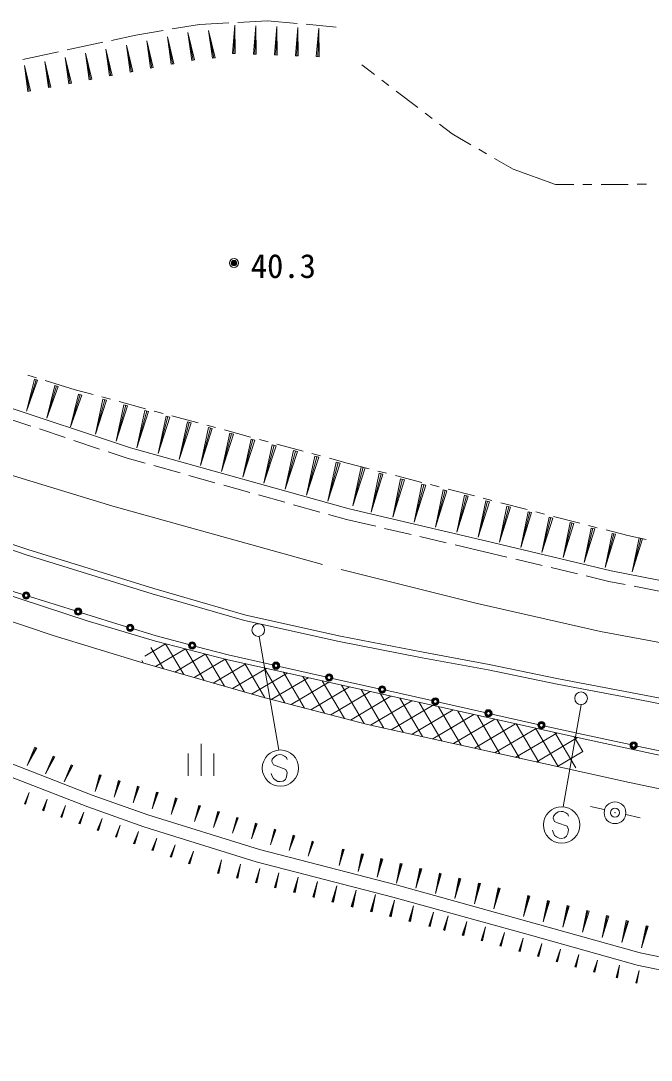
# Model space of a CAD drawing. Units: millimetres, scale not verified. Extents: x 40000 to 680000, y 20000 to 380000.
# Drawn here: x 97336 to 132098, y 257079 to 314351 of the extents above; entities that cross this region are included whole.
import ezdxf
from ezdxf.enums import TextEntityAlignment as Align

# ---------------------------------------------------------------- set-up
doc = ezdxf.new("R2010")
doc.units = ezdxf.units.MM
doc.header["$LTSCALE"] = 1000
doc.header["$PDMODE"] = 32
doc.header["$PDSIZE"] = 500
doc.linetypes.add('CHAIN', pattern=[18.5, 12, -1.5, 3.5, -1.5])
for name, color, linetype, lineweight in [('M-BMK', 2, 'CHAIN', 13), ('M-STR-STRC', 7, 'Continuous', 13), ('M-WORK', 1, 'Continuous', 13)]:
    doc.layers.add(name, color=color, linetype=linetype, lineweight=lineweight)
doc.styles.add('ＭＳ ゴシック', font='')
doc.styles.get('ＭＳ ゴシック').set_extended_font_data('MS Gothic')

msp = doc.modelspace()

# ---------------------------------------------------------------- hatches: boundary and pattern name
at = {"layer": 'M-WORK'}
h = msp.add_hatch(dxfattribs=at)
h.set_pattern_fill('USER', color=256, style=0, pattern_type=2)
h.set_pattern_definition([(30.545, (106417, 279741), (-406.573, 688.983), []), (120.545, (106417, 279741), (-688.983, -406.573), [])])
h.paths.add_polyline_path([(104760, 280168), (108748, 279140), (128613, 274725), (127876, 273057), (116456, 275580), (110606, 277096), (103931, 279011)])

# ---------------------------------------------------------------- linework, layer by layer
at = {"layer": 'M-BMK'}
msp.add_lwpolyline([(72217, 297625), (81366, 294286), (92036, 290776), (102405, 287614), (115000, 284114), (122419, 282259), (129300, 280704), (141267, 278490), (151738, 276755), (158785, 275658), (165087, 274700), (169277, 274075)], dxfattribs=at)
at = {"layer": 'M-STR-STRC'}
for p, q in [((96188, 283133), (97442, 282744)), ((97824, 282625), (100307, 281854)), ((100689, 281736), (103172, 280965)), ((103554, 280846), (104808, 280457)), ((104808, 280457), (106594, 279985)), ((111564, 274169), (110482, 280434)), ((106981, 279883), (108767, 279411)), ((108767, 279411), (111215, 278862)), ((111606, 278774), (114143, 278205)), ((114533, 278118), (117070, 277549)), ((117460, 277462), (119997, 276893)), ((120388, 276805), (122925, 276236)), ((128227, 276661), (127244, 271037)), ((123315, 276149), (125852, 275580)), ((126242, 275492), (128691, 274943)), ((128691, 274943), (130934, 274467)), ((131326, 274384), (133869, 273844)), ((111322, 273798), (111193, 273659)), ((111453, 273891), (111322, 273798)), ((111619, 273924), (111453, 273891)), ((111735, 273908), (111619, 273924)), ((111879, 273836), (111735, 273908)), ((111989, 273761), (111879, 273836)), ((112023, 273650), (111989, 273761)), ((111193, 273659), (111177, 273546)), ((111177, 273546), (111263, 273363)), ((111263, 273363), (111414, 273290)), ((111414, 273290), (111946, 273102)), ((111180, 272771), (111141, 272881)), ((111264, 272593), (111180, 272771)), ((111997, 272702), (111926, 272553)), ((111946, 273102), (112026, 272929)), ((112026, 272929), (111997, 272702)), ((111367, 272520), (111264, 272593)), ((111513, 272445), (111367, 272520)), ((111633, 272428), (111513, 272445)), ((111801, 272457), (111633, 272428)), ((111926, 272553), (111801, 272457)), ((126703, 270527), (126687, 270413)), ((126687, 270413), (126773, 270231)), ((126831, 270665), (126703, 270527)), ((126963, 270758), (126831, 270665)), ((127129, 270792), (126963, 270758)), ((127244, 270775), (127129, 270792)), ((127389, 270703), (127244, 270775)), ((127499, 270628), (127389, 270703)), ((127533, 270517), (127499, 270628)), ((126773, 270231), (126924, 270157)), ((126924, 270157), (127456, 269969)), ((127456, 269969), (127536, 269796)), ((127536, 269796), (127506, 269569)), ((126689, 269638), (126650, 269748)), ((126773, 269461), (126689, 269638)), ((126877, 269387), (126773, 269461)), ((127023, 269312), (126877, 269387)), ((127143, 269295), (127023, 269312)), ((127311, 269324), (127143, 269295)), ((127435, 269420), (127311, 269324)), ((127506, 269569), (127435, 269420))]:
    msp.add_line(p, q, dxfattribs=at)
for centre, radius in [((97633, 282685), 200), ((97633, 282685), 160), ((97633, 282685), 120), ((97633, 282685), 100), ((100498, 281795), 200), ((100498, 281795), 160), ((100498, 281795), 120), ((100498, 281795), 100), ((103363, 280906), 200), ((103363, 280906), 160), ((103363, 280906), 120), ((103363, 280906), 100), ((110427, 280781), 350), ((106788, 279934), 200), ((106788, 279934), 160), ((106788, 279934), 120), ((106788, 279934), 100), ((111411, 278818), 200), ((111411, 278818), 160), ((111411, 278818), 120), ((111411, 278818), 100), ((114338, 278162), 200), ((114338, 278162), 160), ((114338, 278162), 120), ((114338, 278162), 100), ((117265, 277505), 200), ((117265, 277505), 160), ((117265, 277505), 120), ((117265, 277505), 100), ((128230, 277022), 350), ((120193, 276849), 200), ((120193, 276849), 160), ((120193, 276849), 120), ((120193, 276849), 100), ((123120, 276193), 200), ((123120, 276193), 160), ((123120, 276193), 120), ((123120, 276193), 100), ((126047, 275536), 200), ((126047, 275536), 160), ((126047, 275536), 120), ((126047, 275536), 100), ((131130, 274426), 200), ((131130, 274426), 160), ((131130, 274426), 120), ((131130, 274426), 100), ((111651, 273173), 1000), ((127160, 270040), 1000)]:
    msp.add_circle(centre, radius, dxfattribs=at)
at = {"layer": 'M-WORK'}
for p, q in [((105683, 313900), (107187, 314154)), ((107187, 314154), (108811, 314239)), ((109008, 312557), (109146, 314116)), ((109086, 312554), (109146, 314116)), ((109164, 312551), (109146, 314116)), ((109310, 314265), (110934, 314351)), ((110163, 312513), (110302, 314072)), ((110241, 312510), (110302, 314072)), ((110320, 312507), (110302, 314072)), ((110934, 314351), (112583, 314201)), ((111319, 312468), (111457, 314029)), ((111397, 312465), (111457, 314029)), ((111475, 312462), (111457, 314029)), ((112475, 312424), (112613, 313985)), ((112553, 312421), (112613, 313985)), ((112631, 312418), (112613, 313985)), ((113081, 314156), (114731, 314006)), ((113630, 312379), (113769, 313942)), ((113709, 312376), (113769, 313942)), ((113787, 312373), (113769, 313942)), ((102345, 313272), (103686, 313562)), ((103686, 313562), (105190, 313816)), ((105703, 311971), (105419, 313471)), ((105778, 311986), (105419, 313471)), ((105628, 311957), (105419, 313471)), ((106837, 312187), (106550, 313699)), ((106913, 312201), (106550, 313699)), ((106762, 312172), (106550, 313699)), ((107978, 312302), (107691, 313814)), ((108053, 312316), (107691, 313814)), ((107902, 312287), (107691, 313814)), ((99901, 312745), (101856, 313167)), ((102310, 311327), (102032, 312789)), ((102383, 311341), (102032, 312789)), ((102237, 311313), (102032, 312789)), ((103440, 311541), (103160, 313016)), ((103514, 311555), (103160, 313016)), ((103366, 311527), (103160, 313016)), ((104571, 311756), (104289, 313243)), ((104645, 311770), (104289, 313243)), ((104497, 311742), (104289, 313243)), ((97457, 312217), (99412, 312639)), ((100054, 310898), (99781, 312335)), ((100126, 310912), (99781, 312335)), ((99982, 310884), (99781, 312335)), ((101181, 311112), (100906, 312562)), ((101254, 311126), (100906, 312562)), ((101109, 311098), (100906, 312562)), ((106913, 312201), (106762, 312172)), ((108053, 312316), (107902, 312287)), ((109164, 312551), (109008, 312557)), ((110320, 312507), (110163, 312513)), ((111475, 312462), (111319, 312468)), ((112631, 312418), (112475, 312424)), ((113787, 312373), (113630, 312379)), ((97803, 310470), (97535, 311882)), ((97874, 310484), (97535, 311882)), ((97733, 310457), (97535, 311882)), ((98928, 310684), (98657, 312108)), ((98999, 310698), (98657, 312108)), ((98857, 310671), (98657, 312108)), ((104645, 311770), (104497, 311742)), ((105778, 311986), (105628, 311957)), ((116134, 311930), (116843, 311389)), ((101254, 311126), (101109, 311098)), ((102383, 311341), (102237, 311313)), ((103514, 311555), (103366, 311527)), ((117241, 311085), (117638, 310782)), ((97874, 310484), (97733, 310457)), ((98999, 310698), (98857, 310671)), ((100126, 310912), (99982, 310884)), ((118036, 310479), (119228, 309569)), ((119626, 309265), (120023, 308962)), ((120421, 308659), (121130, 308117)), ((121130, 308117), (122158, 307523)), ((122590, 307273), (123023, 307022)), ((123456, 306772), (124483, 306178)), ((124483, 306178), (126817, 305323)), ((126817, 305323), (127830, 305327)), ((128330, 305329), (128830, 305331)), ((129330, 305333), (130830, 305338)), ((131330, 305340), (131830, 305342)), ((98089, 294601), (97648, 292833)), ((98176, 294574), (97648, 292833)), ((98263, 294548), (97648, 292833)), ((97717, 294818), (98196, 294673)), ((98089, 294601), (98263, 294548)), ((98674, 294528), (100342, 294022)), ((93238, 294193), (103379, 290823)), ((99218, 294258), (98770, 292460)), ((99307, 294231), (98770, 292460)), ((99395, 294205), (98770, 292460)), ((99218, 294258), (99395, 294205)), ((100342, 294022), (101320, 293758)), ((100526, 293782), (100077, 291984)), ((100614, 293756), (100077, 291984)), ((100703, 293729), (100077, 291984)), ((100526, 293782), (100703, 293729)), ((101869, 293507), (101449, 291570)), ((101965, 293481), (101449, 291570)), ((102060, 293455), (101449, 291570)), ((101803, 293628), (102285, 293498)), ((101869, 293507), (102060, 293455)), ((102768, 293368), (104216, 292977)), ((103022, 293196), (102588, 291191)), ((103121, 293169), (102588, 291191)), ((103220, 293142), (102588, 291191)), ((103022, 293196), (103220, 293142)), ((104183, 292882), (103737, 290827)), ((104284, 292855), (103737, 290827)), ((104386, 292828), (103737, 290827)), ((104183, 292882), (104386, 292828)), ((104699, 292847), (105182, 292717)), ((96462, 292489), (97886, 292016)), ((105351, 292567), (104903, 290502)), ((105453, 292540), (104903, 290502)), ((105555, 292512), (104903, 290502)), ((105351, 292567), (105555, 292512)), ((105665, 292586), (107113, 292196)), ((106520, 292252), (106069, 290176)), ((106622, 292225), (106069, 290176)), ((106725, 292197), (106069, 290176)), ((106520, 292252), (106725, 292197)), ((98360, 291859), (99784, 291386)), ((107690, 291937), (107237, 289850)), ((107792, 291909), (107237, 289850)), ((107895, 291881), (107237, 289850)), ((107596, 292066), (108078, 291935)), ((107690, 291937), (107895, 291881)), ((108860, 291621), (108406, 289523)), ((108964, 291593), (108406, 289523)), ((109067, 291565), (108406, 289523)), ((108561, 291805), (110009, 291414)), ((108860, 291621), (109067, 291565)), ((100258, 291228), (101682, 290755)), ((110032, 291305), (109575, 289197)), ((110136, 291277), (109575, 289197)), ((110240, 291249), (109575, 289197)), ((110032, 291305), (110240, 291249)), ((110492, 291284), (110975, 291154)), ((111205, 290988), (110746, 288870)), ((111310, 290960), (110746, 288870)), ((111205, 290988), (111414, 290932)), ((111458, 291024), (112906, 290633)), ((102156, 290597), (103204, 290249)), ((103379, 290823), (115443, 287454)), ((111414, 290932), (110746, 288870)), ((112379, 290672), (111918, 288542)), ((112484, 290643), (111918, 288542)), ((112589, 290615), (111918, 288542)), ((112379, 290672), (112589, 290615)), ((113389, 290503), (113871, 290373)), ((103204, 290249), (104192, 289973)), ((104674, 289839), (106118, 289435)), ((113554, 290355), (113090, 288215)), ((113660, 290326), (113090, 288215)), ((113766, 290298), (113090, 288215)), ((113554, 290355), (113766, 290298)), ((114730, 290037), (114264, 287887)), ((114837, 290009), (114264, 287887)), ((114943, 289980), (114264, 287887)), ((114354, 290243), (115332, 289979)), ((114730, 290037), (114943, 289980)), ((115332, 289979), (116537, 289668)), ((106600, 289301), (108045, 288897)), ((116111, 289779), (115645, 287629)), ((116217, 289750), (115645, 287629)), ((116324, 289722), (115645, 287629)), ((116111, 289779), (116324, 289722)), ((117095, 289421), (116654, 287274)), ((117201, 289393), (116654, 287274)), ((117307, 289366), (116654, 287274)), ((117021, 289543), (117505, 289418)), ((117095, 289421), (117307, 289366)), ((117989, 289293), (119442, 288919)), ((108526, 288763), (109971, 288359)), ((118277, 289116), (117842, 286996)), ((118381, 289089), (117842, 286996)), ((118486, 289062), (117842, 286996)), ((118277, 289116), (118486, 289062)), ((119456, 288812), (119026, 286719)), ((119559, 288785), (119026, 286719)), ((119662, 288758), (119026, 286719)), ((119456, 288812), (119662, 288758)), ((119926, 288794), (120410, 288669)), ((110453, 288225), (111897, 287821)), ((120632, 288508), (120208, 286443)), ((120734, 288482), (120208, 286443)), ((120836, 288456), (120208, 286443)), ((120632, 288508), (120836, 288456)), ((120894, 288544), (122346, 288169)), ((121806, 288206), (121387, 286167)), ((121906, 288180), (121387, 286167)), ((122007, 288154), (121387, 286167)), ((121806, 288206), (122007, 288154)), ((90803, 287558), (97717, 285218)), ((112379, 287687), (113824, 287283)), ((122976, 287904), (122563, 285892)), ((123076, 287878), (122563, 285892)), ((123175, 287852), (122563, 285892)), ((122831, 288044), (123315, 287919)), ((122976, 287904), (123175, 287852)), ((124145, 287602), (123737, 285615)), ((124243, 287577), (123737, 285615)), ((124341, 287552), (123737, 285615)), ((123799, 287795), (125251, 287420)), ((124145, 287602), (124341, 287552)), ((90707, 287274), (97625, 284933)), ((114305, 287149), (115294, 286873)), ((115443, 287454), (123036, 285679)), ((125310, 287302), (124907, 285338)), ((125407, 287276), (124907, 285338)), ((125504, 287251), (124907, 285338)), ((125310, 287302), (125504, 287251)), ((125736, 287295), (126220, 287170)), ((126473, 287001), (126075, 285060)), ((126569, 286977), (126075, 285060)), ((126665, 286952), (126075, 285060)), ((126473, 287001), (126665, 286952)), ((126704, 287045), (128156, 286671)), ((115294, 286873), (116905, 286496)), ((117392, 286382), (118853, 286041)), ((127634, 286702), (127241, 284784)), ((127729, 286677), (127241, 284784)), ((127824, 286653), (127241, 284784)), ((127634, 286702), (127824, 286653)), ((128793, 286403), (128404, 284507)), ((128887, 286379), (128404, 284507)), ((128640, 286546), (129125, 286421)), ((128793, 286403), (128980, 286355)), ((119339, 285927), (120800, 285586)), ((128980, 286355), (128404, 284507)), ((129950, 286105), (129565, 284232)), ((130042, 286081), (129565, 284232)), ((130135, 286057), (129565, 284232)), ((129609, 286296), (130814, 285985)), ((129950, 286105), (130135, 286057)), ((130814, 285985), (131811, 285768)), ((131433, 285854), (131049, 283981)), ((131526, 285830), (131049, 283981)), ((131618, 285806), (131049, 283981)), ((131433, 285854), (131618, 285806)), ((97717, 285218), (104676, 283064)), ((121287, 285472), (122898, 285095)), ((123036, 285679), (129890, 284052)), ((97625, 284933), (104590, 282777)), ((122898, 285095), (124141, 284800)), ((124628, 284684), (126087, 284338)), ((126574, 284222), (128033, 283876)), ((128520, 283761), (129762, 283465)), ((129890, 284052), (141970, 281685)), ((104676, 283064), (109746, 281593)), ((129762, 283465), (130664, 283289)), ((131155, 283193), (132627, 282904)), ((104590, 282777), (109672, 281302)), ((109672, 281302), (114897, 280146)), ((109746, 281593), (114958, 280440)), ((114897, 280146), (119476, 279259)), ((114958, 280440), (119532, 279554)), ((119532, 279554), (123167, 278880)), ((119476, 279259), (123109, 278586)), ((123109, 278586), (126920, 277806)), ((123167, 278880), (126978, 278100)), ((126920, 277806), (130893, 277043)), ((126978, 278100), (130949, 277338)), ((130949, 277338), (135896, 276398)), ((130893, 277043), (135837, 276104)), ((107275, 272755), (107275, 274505)), ((98120, 274320), (97695, 273309)), ((98170, 274297), (97695, 273309)), ((98219, 274273), (97695, 273309)), ((98120, 274320), (98219, 274273)), ((99121, 273839), (98706, 272851)), ((99170, 273816), (98706, 272851)), ((99218, 273793), (98706, 272851)), ((99121, 273839), (99218, 273793)), ((106575, 272755), (106575, 273980)), ((107975, 272755), (107975, 273980)), ((96804, 273423), (101275, 271692)), ((100121, 273358), (99723, 272412)), ((100167, 273336), (99723, 272412)), ((100214, 273314), (99723, 272412)), ((100121, 273358), (100214, 273314)), ((96533, 272778), (101031, 271036)), ((101679, 272812), (101446, 271889)), ((101724, 272798), (101446, 271889)), ((101770, 272784), (101446, 271889)), ((101679, 272812), (101770, 272784)), ((102726, 272491), (102493, 271571)), ((102771, 272477), (102493, 271571)), ((102817, 272463), (102493, 271571)), ((102726, 272491), (102817, 272463)), ((103773, 272170), (103541, 271252)), ((103818, 272156), (103541, 271252)), ((103863, 272142), (103541, 271252)), ((103773, 272170), (103863, 272142)), ((97535, 271214), (97793, 271826)), ((97566, 271202), (97793, 271826)), ((97597, 271191), (97793, 271826)), ((101275, 271692), (104343, 270596)), ((104819, 271849), (104588, 270934)), ((104865, 271835), (104588, 270934)), ((104910, 271821), (104588, 270934)), ((104819, 271849), (104910, 271821)), ((105866, 271528), (105635, 270615)), ((105911, 271514), (105635, 270615)), ((105956, 271501), (105635, 270615)), ((105866, 271528), (105956, 271501)), ((97597, 271191), (97535, 271214)), ((98538, 270849), (98798, 271468)), ((98569, 270838), (98798, 271468)), ((98601, 270826), (98798, 271468)), ((99541, 270484), (99804, 271109)), ((99573, 270473), (99804, 271109)), ((99604, 270461), (99804, 271109)), ((101031, 271036), (104121, 269932)), ((107159, 271120), (106923, 270224)), ((107203, 271107), (106923, 270224)), ((107247, 271093), (106923, 270224)), ((107159, 271120), (107247, 271093)), ((128741, 271066), (129504, 270902)), ((98601, 270826), (98538, 270849)), ((99604, 270461), (99541, 270484)), ((100544, 270119), (100810, 270751)), ((100577, 270108), (100810, 270751)), ((100609, 270096), (100810, 270751)), ((101549, 269754), (101817, 270392)), ((101581, 269742), (101817, 270392)), ((101614, 269730), (101817, 270392)), ((104343, 270596), (110501, 268690)), ((108201, 270790), (107969, 269906)), ((108245, 270776), (107969, 269906)), ((108288, 270763), (107969, 269906)), ((108201, 270790), (108288, 270763)), ((109242, 270460), (109013, 269588)), ((109285, 270447), (109013, 269588)), ((109328, 270433), (109013, 269588)), ((109242, 270460), (109328, 270433)), ((130702, 270623), (131489, 270426)), ((100609, 270096), (100544, 270119)), ((101614, 269730), (101549, 269754)), ((102554, 269389), (102825, 270032)), ((102587, 269377), (102825, 270032)), ((102619, 269365), (102825, 270032)), ((104121, 269932), (110309, 268016)), ((110282, 270131), (110056, 269271)), ((110324, 270118), (110056, 269271)), ((110367, 270104), (110056, 269271)), ((110282, 270131), (110367, 270104)), ((111321, 269802), (111098, 268954)), ((111362, 269789), (111098, 268954)), ((111404, 269776), (111098, 268954)), ((111321, 269802), (111404, 269776)), ((102619, 269365), (102554, 269389)), ((103560, 269023), (103833, 269673)), ((103593, 269011), (103833, 269673)), ((103626, 268999), (103833, 269673)), ((104566, 268657), (104842, 269313)), ((104599, 268645), (104842, 269313)), ((104633, 268633), (104842, 269313)), ((112358, 269473), (112139, 268638)), ((112399, 269460), (112139, 268638)), ((112440, 269447), (112139, 268638)), ((112358, 269473), (112440, 269447)), ((103626, 268999), (103560, 269023)), ((104633, 268633), (104566, 268657)), ((105573, 268291), (105852, 268953)), ((105607, 268279), (105852, 268953)), ((105640, 268266), (105852, 268953)), ((110501, 268690), (118039, 266739)), ((113394, 269145), (113178, 268322)), ((113435, 269132), (113178, 268322)), ((113475, 269119), (113178, 268322)), ((113394, 269145), (113475, 269119)), ((115073, 268716), (114892, 267800)), ((115118, 268704), (114892, 267800)), ((115163, 268693), (114892, 267800)), ((115073, 268716), (115163, 268693)), ((105640, 268266), (105573, 268291)), ((106580, 267924), (106862, 268593)), ((106615, 267912), (106862, 268593)), ((106649, 267900), (106862, 268593)), ((108182, 267392), (108405, 268126)), ((108219, 267383), (108405, 268126)), ((108256, 267373), (108405, 268126)), ((116131, 268451), (115939, 267482)), ((116179, 268439), (115939, 267482)), ((116227, 268427), (115939, 267482)), ((116131, 268451), (116227, 268427)), ((117194, 268185), (116992, 267162)), ((117245, 268173), (116992, 267162)), ((117295, 268160), (116992, 267162)), ((117194, 268185), (117295, 268160)), ((106649, 267900), (106580, 267924)), ((109227, 267130), (109458, 267888)), ((109265, 267120), (109458, 267888)), ((109304, 267110), (109458, 267888)), ((110275, 266867), (110513, 267649)), ((110309, 268016), (117858, 266063)), ((110315, 266857), (110513, 267649)), ((110354, 266847), (110513, 267649)), ((118263, 267918), (118050, 266840)), ((118316, 267905), (118050, 266840)), ((118369, 267892), (118050, 266840)), ((118263, 267918), (118369, 267892)), ((119338, 267649), (119123, 266557)), ((119392, 267636), (119123, 266557)), ((119446, 267622), (119123, 266557)), ((119338, 267649), (119446, 267622)), ((108256, 267373), (108182, 267392)), ((109304, 267110), (109227, 267130)), ((111325, 266603), (111571, 267410)), ((111366, 266593), (111571, 267410)), ((111407, 266583), (111571, 267410)), ((112378, 266339), (112631, 267170)), ((112420, 266328), (112631, 267170)), ((112462, 266318), (112631, 267170)), ((113433, 266074), (113694, 266929)), ((113477, 266063), (113694, 266929)), ((113520, 266052), (113694, 266929)), ((120416, 267380), (120197, 266273)), ((120470, 267366), (120197, 266273)), ((120525, 267353), (120197, 266273)), ((120416, 267380), (120525, 267353)), ((121495, 267110), (121273, 265989)), ((121550, 267096), (121273, 265989)), ((121605, 267082), (121273, 265989)), ((121495, 267110), (121605, 267082)), ((110354, 266847), (110275, 266867)), ((111407, 266583), (111325, 266603)), ((112462, 266318), (112378, 266339)), ((114491, 265808), (114759, 266688)), ((114536, 265797), (114759, 266688)), ((114580, 265786), (114759, 266688)), ((115551, 265542), (115827, 266447)), ((115597, 265531), (115827, 266447)), ((115643, 265519), (115827, 266447)), ((118039, 266739), (125621, 264636)), ((122575, 266840), (122350, 265704)), ((122631, 266826), (122350, 265704)), ((122687, 266812), (122350, 265704)), ((122575, 266840), (122687, 266812)), ((123656, 266570), (123429, 265419)), ((123713, 266556), (123429, 265419)), ((123770, 266541), (123429, 265419)), ((123656, 266570), (123770, 266541)), ((113520, 266052), (113433, 266074)), ((114580, 265786), (114491, 265808)), ((116614, 265276), (116897, 266204)), ((116661, 265264), (116897, 266204)), ((116708, 265252), (116897, 266204)), ((117676, 265009), (117949, 265902)), ((117722, 264998), (117949, 265902)), ((117767, 264986), (117949, 265902)), ((117858, 266063), (125433, 263961)), ((125297, 266154), (125061, 264989)), ((125354, 266139), (125061, 264989)), ((125412, 266125), (125061, 264989)), ((125297, 266154), (125412, 266125)), ((126380, 265878), (126142, 264703)), ((126438, 265863), (126142, 264703)), ((126496, 265848), (126142, 264703)), ((126380, 265878), (126496, 265848)), ((115643, 265519), (115551, 265542)), ((116708, 265252), (116614, 265276)), ((118735, 264743), (118994, 265593)), ((118778, 264733), (118994, 265593)), ((118821, 264722), (118994, 265593)), ((119838, 264461), (120096, 265235)), ((119877, 264450), (120096, 265235)), ((119916, 264439), (120096, 265235)), ((127465, 265601), (127225, 264417)), ((127523, 265586), (127225, 264417)), ((127582, 265571), (127225, 264417)), ((127465, 265601), (127582, 265571)), ((128550, 265324), (128309, 264131)), ((128609, 265309), (128309, 264131)), ((128668, 265294), (128309, 264131)), ((128550, 265324), (128668, 265294)), ((117767, 264986), (117676, 265009)), ((118821, 264722), (118735, 264743)), ((120639, 264256), (120898, 265031)), ((120678, 264245), (120898, 265031)), ((120717, 264234), (120898, 265031)), ((121680, 263965), (121933, 264725)), ((121718, 263955), (121933, 264725)), ((121757, 263944), (121933, 264725)), ((125621, 264636), (131494, 262992)), ((129636, 265047), (129393, 263845)), ((129696, 265032), (129393, 263845)), ((129755, 265017), (129393, 263845)), ((129636, 265047), (129755, 265017)), ((130724, 264770), (130478, 263558)), ((130784, 264755), (130478, 263558)), ((130843, 264739), (130478, 263558)), ((130724, 264770), (130843, 264739)), ((119916, 264439), (119838, 264461)), ((120717, 264234), (120639, 264256)), ((122719, 263675), (122968, 264419)), ((122757, 263664), (122968, 264419)), ((122795, 263654), (122968, 264419)), ((123757, 263385), (124000, 264114)), ((123794, 263375), (124000, 264114)), ((123831, 263364), (124000, 264114)), ((131812, 264492), (131565, 263271)), ((131872, 264477), (131565, 263271)), ((131933, 264462), (131565, 263271)), ((131812, 264492), (131933, 264462)), ((121757, 263944), (121680, 263965)), ((122795, 263654), (122719, 263675)), ((124793, 263095), (125032, 263809)), ((124829, 263085), (125032, 263809)), ((124866, 263075), (125032, 263809)), ((125433, 263961), (131329, 262311)), ((125828, 262806), (126061, 263505)), ((125863, 262796), (126061, 263505)), ((125899, 262786), (126061, 263505)), ((123831, 263364), (123757, 263385)), ((124866, 263075), (124793, 263095)), ((126861, 262518), (127090, 263201)), ((126896, 262508), (127090, 263201)), ((126931, 262498), (127090, 263201)), ((127893, 262229), (128116, 262898)), ((127927, 262220), (128116, 262898)), ((127961, 262210), (128116, 262898)), ((131494, 262992), (134803, 262313)), ((125899, 262786), (125828, 262806)), ((126931, 262498), (126861, 262518)), ((128923, 261941), (129141, 262595)), ((128956, 261932), (129141, 262595)), ((128989, 261923), (129141, 262595)), ((130165, 261636), (130354, 262322)), ((130199, 261628), (130354, 262322)), ((130234, 261620), (130354, 262322)), ((131329, 262311), (134681, 261623)), ((127961, 262210), (127893, 262229)), ((128989, 261923), (128923, 261941)), ((131242, 261344), (131431, 262030)), ((131277, 261336), (131431, 262030)), ((131311, 261328), (131431, 262030)), ((130234, 261620), (130165, 261636)), ((131311, 261328), (131242, 261344))]:
    msp.add_line(p, q, dxfattribs=at)
for points in [[(69956, 291923), (88706, 285380), (96099, 282880), (101001, 281285), (104760, 280168), (108748, 279140), (128613, 274725), (139361, 272425), (150783, 269730), (156607, 268082), (161579, 266406), (163999, 265263), (167022, 257079)], [(69485, 290736), (81567, 286403), (99118, 280473), (103931, 279011), (110606, 277096), (116456, 275580), (130896, 272389), (138608, 270767), (149697, 268161), (164426, 264107)]]:
    msp.add_lwpolyline(points, dxfattribs=at)
for centre, radius in [((109094, 300999), 150), ((109094, 300999), 120), ((109094, 300999), 90), ((109094, 300999), 60), ((109094, 300999), 30), ((109094, 300999), 20), ((130101, 270714), 600)]:
    msp.add_circle(centre, radius, dxfattribs=at)
for p in [(109094, 300999), (130101, 270714)]:
    msp.add_point(p, dxfattribs=at)

# ---------------------------------------------------------------- texts
at = {"layer": 'M-WORK', "style": 'ＭＳ ゴシック'}
msp.add_text('40.3', height=1320, dxfattribs=at).set_placement((111814, 299783), align=Align.BOTTOM_CENTER)

doc.saveas('drawing.dxf')
